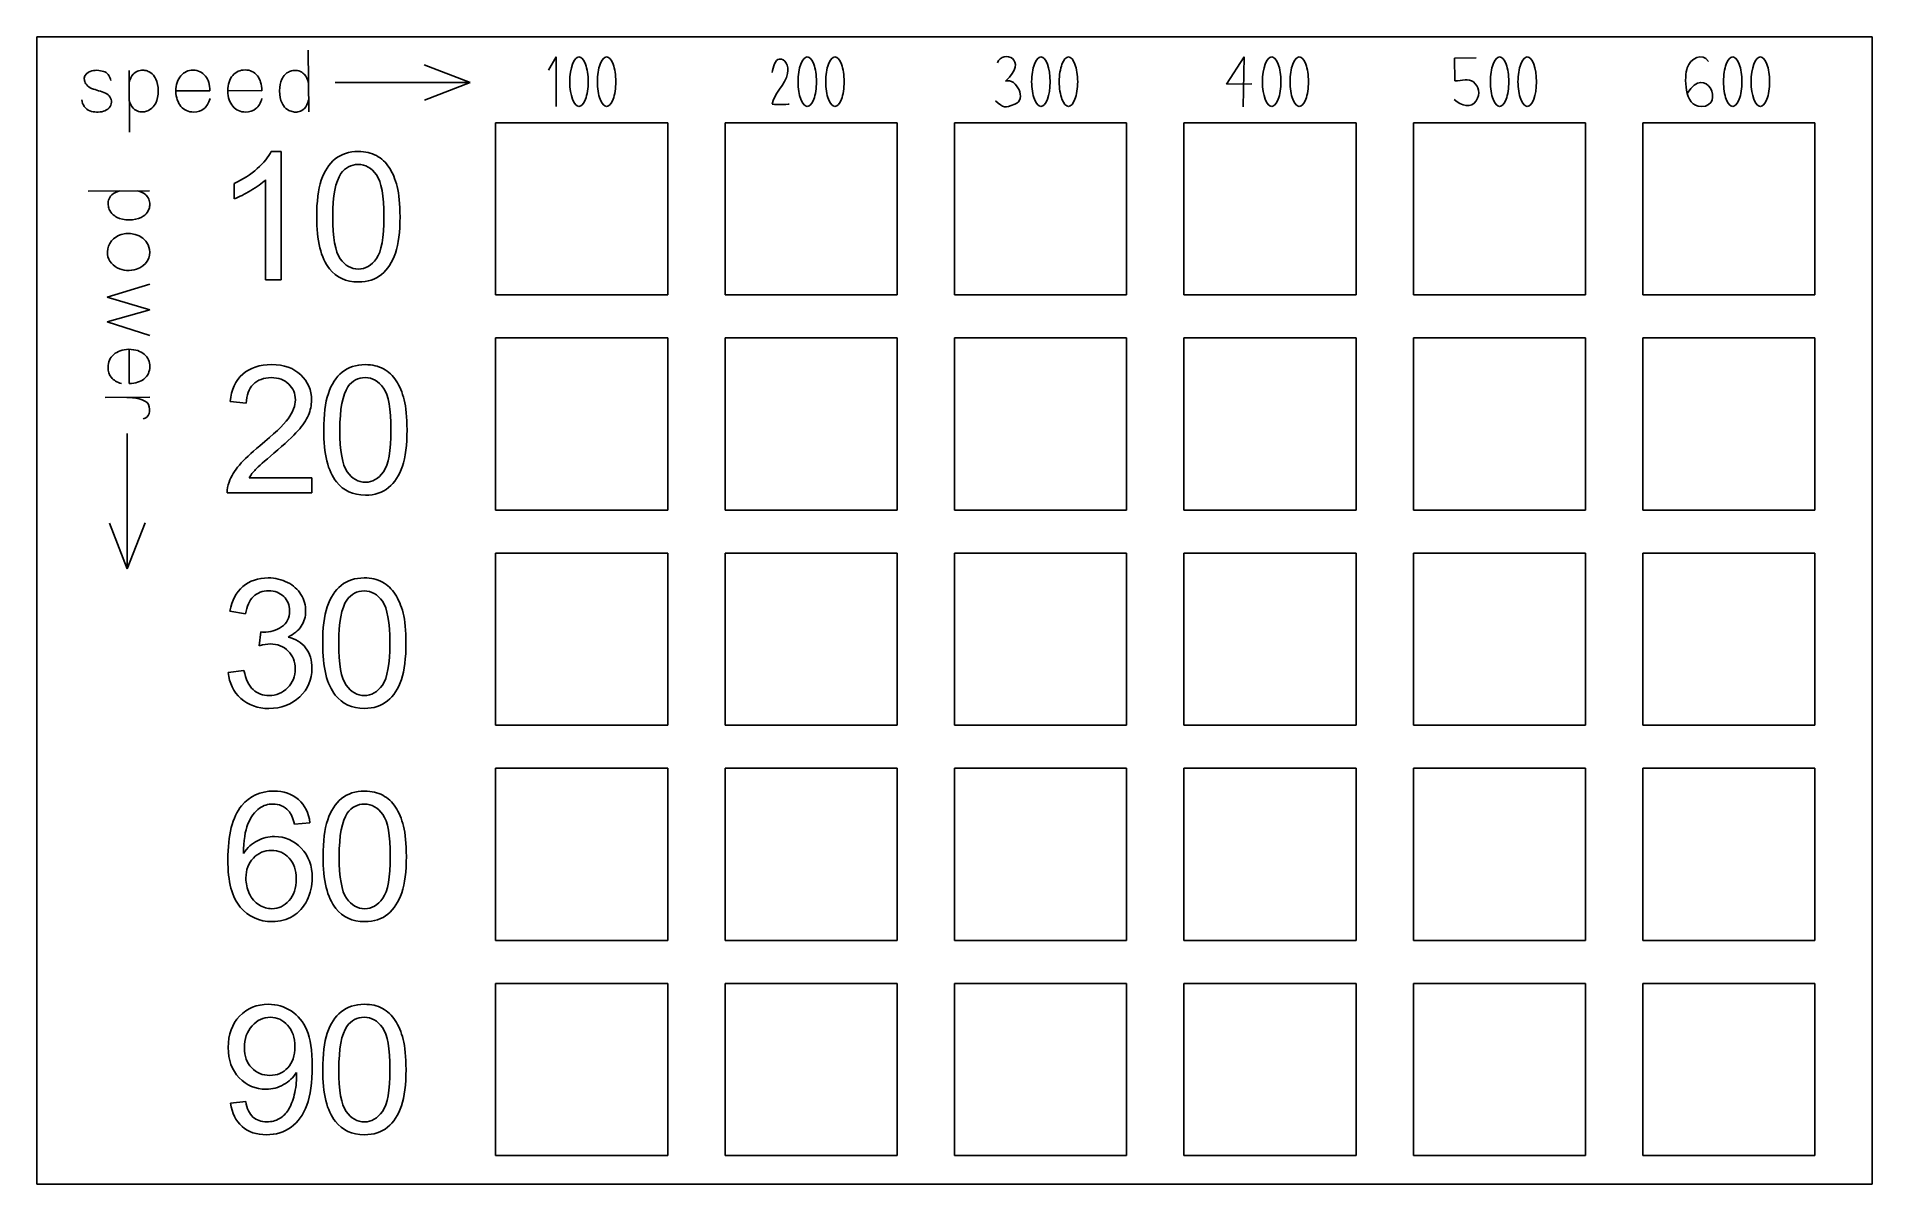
# Model space of a CAD drawing. Header units: inches. Extents: x 0 to 4, y 0 to 2.5.
import ezdxf

# ---------------------------------------------------------------- set-up
doc = ezdxf.new("R2010")
doc.units = ezdxf.units.IN
doc.layers.add('Layer_1', color=7, linetype='CONTINUOUS')

msp = doc.modelspace()

# ---------------------------------------------------------------- linework, layer by layer
at = {"layer": 'Layer_1', "color": 7}
for p, q in [((0, 2.5), (4, 2.5)), ((0, 0), (0, 2.5)), ((4, 2.5), (4, 0)), ((0.59265, 2.336237), (0.59189, 2.470465)), ((1.13224, 2.456143), (1.115343, 2.426877)), ((1.13224, 2.347859), (1.13224, 2.456143)), ((2.631319, 2.456404), (2.592967, 2.396809)), ((2.629205, 2.347597), (2.631319, 2.456404)), ((3.136933, 2.454013), (3.089517, 2.45307)), ((3.089517, 2.45307), (3.090194, 2.404143)), ((0.201205, 2.426649), (0.201965, 2.29242)), ((0.650195, 2.400043), (0.944515, 2.400043)), ((0.944515, 2.400043), (0.844557, 2.438915)), ((0.84502, 2.361633), (0.944515, 2.400043)), ((1.201766, 2.402), (1.201766, 2.402)), ((1.261952, 2.402), (1.261952, 2.402)), ((1.699279, 2.402), (1.699279, 2.402)), ((1.759465, 2.402), (1.759465, 2.402)), ((2.20828, 2.402), (2.20828, 2.402)), ((2.268466, 2.402), (2.268466, 2.402)), ((2.711257, 2.402), (2.711257, 2.402)), ((2.771443, 2.402), (2.771443, 2.402)), ((3.207921, 2.402), (3.207921, 2.402)), ((3.268107, 2.402), (3.268107, 2.402)), ((3.715979, 2.402), (3.715979, 2.402)), ((3.776165, 2.402), (3.776165, 2.402)), ((0.377603, 2.38209), (0.303183, 2.38218)), ((0.490673, 2.382396), (0.416262, 2.382486)), ((2.592967, 2.396809), (2.647679, 2.3972)), ((1, 2.3125), (1.375, 2.3125)), ((1, 1.9375), (1, 2.3125)), ((1.375, 2.3125), (1.375, 1.9375)), ((1.5, 2.3125), (1.875, 2.3125)), ((1.5, 1.9375), (1.5, 2.3125)), ((1.875, 2.3125), (1.875, 1.9375)), ((2, 2.3125), (2.375, 2.3125)), ((2, 1.9375), (2, 2.3125)), ((2.375, 2.3125), (2.375, 1.9375)), ((2.5, 2.3125), (2.875, 2.3125)), ((2.5, 1.9375), (2.5, 2.3125)), ((2.875, 2.3125), (2.875, 1.9375)), ((3, 2.3125), (3.375, 2.3125)), ((3, 1.9375), (3, 2.3125)), ((3.375, 2.3125), (3.375, 1.9375)), ((3.5, 2.3125), (3.875, 2.3125)), ((3.5, 1.9375), (3.5, 2.3125)), ((3.875, 2.3125), (3.875, 1.9375)), ((0.510986, 2.25), (0.533013, 2.25)), ((0.533013, 2.25), (0.533013, 1.970486)), ((0.246121, 2.164539), (0.111893, 2.16378)), ((0.430474, 2.147081), (0.430474, 2.180122)), ((0.498833, 1.970486), (0.498833, 2.188287)), ((0.610134, 2.107774), (0.610134, 2.107774)), ((0.645264, 2.107774), (0.645264, 2.107774)), ((0.246528, 1.961013), (0.15324, 1.932376)), ((0.217486, 1.993591), (0.217486, 1.993591)), ((0.533013, 1.970486), (0.498833, 1.970486)), ((0.15324, 1.932376), (0.246528, 1.904662)), ((1.375, 1.9375), (1, 1.9375)), ((1.875, 1.9375), (1.5, 1.9375)), ((2.375, 1.9375), (2, 1.9375)), ((2.875, 1.9375), (2.5, 1.9375)), ((3.375, 1.9375), (3, 1.9375)), ((3.875, 1.9375), (3.5, 1.9375)), ((0.246528, 1.904662), (0.15324, 1.878573)), ((0.15324, 1.878573), (0.246528, 1.848883)), ((1, 1.84375), (1.375, 1.84375)), ((1, 1.46875), (1, 1.84375)), ((1.375, 1.84375), (1.375, 1.46875)), ((1.5, 1.84375), (1.875, 1.84375)), ((1.5, 1.46875), (1.5, 1.84375)), ((1.875, 1.84375), (1.875, 1.46875)), ((2, 1.84375), (2.375, 1.84375)), ((2, 1.46875), (2, 1.84375)), ((2.375, 1.84375), (2.375, 1.46875)), ((2.5, 1.84375), (2.875, 1.84375)), ((2.5, 1.46875), (2.5, 1.84375)), ((2.875, 1.84375), (2.875, 1.46875)), ((3, 1.84375), (3.375, 1.84375)), ((3, 1.46875), (3, 1.84375)), ((3.375, 1.84375), (3.375, 1.46875)), ((3.5, 1.84375), (3.875, 1.84375)), ((3.5, 1.46875), (3.5, 1.84375)), ((3.875, 1.84375), (3.875, 1.46875)), ((0.201542, 1.744537), (0.201633, 1.818957)), ((0.246528, 1.714617), (0.149469, 1.713795)), ((0.456789, 1.70146), (0.421659, 1.705068)), ((0.625436, 1.643355), (0.625436, 1.643355)), ((0.660565, 1.643355), (0.660565, 1.643355)), ((0.197114, 1.635253), (0.197114, 1.340934)), ((0.462675, 1.538917), (0.599204, 1.538917)), ((0.599204, 1.538917), (0.599204, 1.506066)), ((0.599204, 1.506066), (0.415203, 1.506066)), ((0.158704, 1.440428), (0.197114, 1.340934)), ((0.197114, 1.340934), (0.235986, 1.440891)), ((1.375, 1.46875), (1, 1.46875)), ((1.875, 1.46875), (1.5, 1.46875)), ((2.375, 1.46875), (2, 1.46875)), ((2.875, 1.46875), (2.5, 1.46875)), ((3.375, 1.46875), (3, 1.46875)), ((3.875, 1.46875), (3.5, 1.46875)), ((1, 1.375), (1.375, 1.375)), ((1, 1), (1, 1.375)), ((1.375, 1.375), (1.375, 1)), ((1.5, 1.375), (1.875, 1.375)), ((1.5, 1), (1.5, 1.375)), ((1.875, 1.375), (1.875, 1)), ((2, 1.375), (2.375, 1.375)), ((2, 1), (2, 1.375)), ((2.375, 1.375), (2.375, 1)), ((2.5, 1.375), (2.875, 1.375)), ((2.5, 1), (2.5, 1.375)), ((2.875, 1.375), (2.875, 1)), ((3, 1.375), (3.375, 1.375)), ((3, 1), (3, 1.375)), ((3.375, 1.375), (3.375, 1)), ((3.5, 1.375), (3.875, 1.375)), ((3.5, 1), (3.5, 1.375)), ((3.875, 1.375), (3.875, 1)), ((0.455064, 1.242739), (0.420885, 1.248815)), ((0.484877, 1.173238), (0.488674, 1.20324)), ((0.623142, 1.178745), (0.623142, 1.178745)), ((0.658271, 1.178745), (0.658271, 1.178745)), ((0.417467, 1.114943), (0.451646, 1.1195)), ((0.417467, 1.114945), (0.417467, 1.114943)), ((1.375, 1), (1, 1)), ((1.875, 1), (1.5, 1)), ((2.375, 1), (2, 1)), ((2.875, 1), (2.5, 1)), ((3.375, 1), (3, 1)), ((3.875, 1), (3.5, 1)), ((1, 0.90625), (1.375, 0.90625)), ((1, 0.53125), (1, 0.90625)), ((1.375, 0.90625), (1.375, 0.53125)), ((1.5, 0.90625), (1.875, 0.90625)), ((1.5, 0.53125), (1.5, 0.90625)), ((1.875, 0.90625), (1.875, 0.53125)), ((2, 0.90625), (2.375, 0.90625)), ((2, 0.53125), (2, 0.90625)), ((2.375, 0.90625), (2.375, 0.53125)), ((2.5, 0.90625), (2.875, 0.90625)), ((2.5, 0.53125), (2.5, 0.90625)), ((2.875, 0.90625), (2.875, 0.53125)), ((3, 0.90625), (3.375, 0.90625)), ((3, 0.53125), (3, 0.90625)), ((3.375, 0.90625), (3.375, 0.53125)), ((3.5, 0.90625), (3.875, 0.90625)), ((3.5, 0.53125), (3.5, 0.90625)), ((3.875, 0.90625), (3.875, 0.53125)), ((0.595486, 0.787242), (0.561496, 0.784583)), ((0.595486, 0.787242), (0.595486, 0.787242)), ((0.623996, 0.714325), (0.623996, 0.714325)), ((0.659125, 0.714325), (0.659125, 0.714325)), ((0.455919, 0.667233), (0.455919, 0.667233)), ((1.375, 0.53125), (1, 0.53125)), ((1.875, 0.53125), (1.5, 0.53125)), ((2.375, 0.53125), (2, 0.53125)), ((2.875, 0.53125), (2.5, 0.53125)), ((3.375, 0.53125), (3, 0.53125)), ((3.875, 0.53125), (3.5, 0.53125)), ((1, 0.4375), (1.375, 0.4375)), ((1, 0.0625), (1, 0.4375)), ((1.375, 0.4375), (1.375, 0.0625)), ((1.5, 0.4375), (1.875, 0.4375)), ((1.5, 0.0625), (1.5, 0.4375)), ((1.875, 0.4375), (1.875, 0.0625)), ((2, 0.4375), (2.375, 0.4375)), ((2, 0.0625), (2, 0.4375)), ((2.375, 0.4375), (2.375, 0.0625)), ((2.5, 0.4375), (2.875, 0.4375)), ((2.5, 0.0625), (2.5, 0.4375)), ((2.875, 0.4375), (2.875, 0.0625)), ((3, 0.4375), (3.375, 0.4375)), ((3, 0.0625), (3, 0.4375)), ((3.375, 0.4375), (3.375, 0.0625)), ((3.5, 0.4375), (3.875, 0.4375)), ((3.5, 0.0625), (3.5, 0.4375)), ((3.875, 0.4375), (3.875, 0.0625)), ((0.562446, 0.299845), (0.562446, 0.299845)), ((0.623237, 0.249905), (0.623237, 0.249905)), ((0.658366, 0.249905), (0.658366, 0.249905)), ((0.422499, 0.176988), (0.455349, 0.180027)), ((0.4225, 0.176988), (0.422499, 0.176988)), ((1.375, 0.0625), (1, 0.0625)), ((1.875, 0.0625), (1.5, 0.0625)), ((2.375, 0.0625), (2, 0.0625)), ((2.875, 0.0625), (2.5, 0.0625)), ((3.375, 0.0625), (3, 0.0625)), ((3.875, 0.0625), (3.5, 0.0625)), ((4, 0), (0, 0))]:
    msp.add_line(p, q, dxfattribs=at)
for points in [[(1.161602, 2.402), (1.161602, 2.431794), (1.170593, 2.455948), (1.181684, 2.455948)], [(1.181684, 2.455948), (1.18701, 2.455948), (1.192118, 2.450264), (1.195884, 2.440147)], [(1.195884, 2.440147), (1.19965, 2.43003), (1.201766, 2.416308), (1.201766, 2.402)], [(1.221788, 2.402), (1.221788, 2.416308), (1.223904, 2.43003), (1.22767, 2.440147)], [(1.22767, 2.440147), (1.231436, 2.450264), (1.236544, 2.455948), (1.24187, 2.455948)], [(1.24187, 2.455948), (1.247196, 2.455948), (1.252304, 2.450264), (1.25607, 2.440147)], [(1.25607, 2.440147), (1.259836, 2.43003), (1.261952, 2.416308), (1.261952, 2.402)], [(1.602371, 2.422234), (1.604582, 2.433724), (1.609856, 2.450371), (1.617885, 2.451394)], [(1.617885, 2.451394), (1.631494, 2.453129), (1.63945, 2.436932), (1.636242, 2.41989)], [(1.659114, 2.402), (1.659114, 2.431794), (1.668105, 2.455948), (1.679196, 2.455948)], [(1.679196, 2.455948), (1.684522, 2.455948), (1.68963, 2.450264), (1.693397, 2.440147)], [(1.693397, 2.440147), (1.697163, 2.43003), (1.699279, 2.416308), (1.699279, 2.402)], [(1.7193, 2.402), (1.7193, 2.416308), (1.721416, 2.43003), (1.725182, 2.440147)], [(1.725182, 2.440147), (1.728948, 2.450264), (1.734056, 2.455948), (1.739382, 2.455948)], [(1.739382, 2.455948), (1.744709, 2.455948), (1.749816, 2.450264), (1.753583, 2.440147)], [(1.753583, 2.440147), (1.757349, 2.43003), (1.759465, 2.416308), (1.759465, 2.402)], [(2.093411, 2.443253), (2.105086, 2.473642), (2.163541, 2.450161), (2.111138, 2.403399)], [(2.168116, 2.402), (2.168116, 2.416308), (2.170232, 2.43003), (2.173998, 2.440147)], [(2.173998, 2.440147), (2.177764, 2.450264), (2.182872, 2.455948), (2.188198, 2.455948)], [(2.188198, 2.455948), (2.199289, 2.455948), (2.20828, 2.431794), (2.20828, 2.402)], [(2.228302, 2.402), (2.228302, 2.416308), (2.230418, 2.43003), (2.234184, 2.440147)], [(2.234184, 2.440147), (2.23795, 2.450264), (2.243058, 2.455948), (2.248384, 2.455948)], [(2.248384, 2.455948), (2.25371, 2.455948), (2.258818, 2.450264), (2.262585, 2.440147)], [(2.262585, 2.440147), (2.266351, 2.43003), (2.268466, 2.416308), (2.268466, 2.402)], [(2.671093, 2.402), (2.671093, 2.431794), (2.680084, 2.455948), (2.691175, 2.455948)], [(2.691175, 2.455948), (2.696501, 2.455948), (2.701609, 2.450264), (2.705375, 2.440147)], [(2.705375, 2.440147), (2.709142, 2.43003), (2.711257, 2.416308), (2.711257, 2.402)], [(2.731279, 2.402), (2.731279, 2.416308), (2.733395, 2.43003), (2.737161, 2.440147)], [(2.737161, 2.440147), (2.740927, 2.450264), (2.746035, 2.455948), (2.751361, 2.455948)], [(2.751361, 2.455948), (2.756687, 2.455948), (2.761795, 2.450264), (2.765561, 2.440147)], [(2.765561, 2.440147), (2.769328, 2.43003), (2.771443, 2.416308), (2.771443, 2.402)], [(3.167756, 2.402), (3.167756, 2.416308), (3.169872, 2.43003), (3.173638, 2.440147)], [(3.173638, 2.440147), (3.177405, 2.450264), (3.182512, 2.455948), (3.187839, 2.455948)], [(3.187839, 2.455948), (3.193165, 2.455948), (3.198273, 2.450264), (3.202039, 2.440147)], [(3.202039, 2.440147), (3.205805, 2.43003), (3.207921, 2.416308), (3.207921, 2.402)], [(3.227942, 2.402), (3.227942, 2.416308), (3.230058, 2.43003), (3.233824, 2.440147)], [(3.233824, 2.440147), (3.237591, 2.450264), (3.242698, 2.455948), (3.248025, 2.455948)], [(3.248025, 2.455948), (3.259116, 2.455948), (3.268107, 2.431794), (3.268107, 2.402)], [(3.642864, 2.446156), (3.630385, 2.46646), (3.603147, 2.452714), (3.59653, 2.432338)], [(3.627735, 2.347863), (3.680181, 2.348539), (3.637276, 2.443789), (3.596876, 2.376404)], [(3.675815, 2.402), (3.675815, 2.416308), (3.677931, 2.43003), (3.681697, 2.440147)], [(3.681697, 2.440147), (3.685463, 2.450264), (3.690571, 2.455948), (3.695897, 2.455948)], [(3.695897, 2.455948), (3.701223, 2.455948), (3.706331, 2.450264), (3.710097, 2.440147)], [(3.710097, 2.440147), (3.713863, 2.43003), (3.715979, 2.416308), (3.715979, 2.402)], [(3.736001, 2.402), (3.736001, 2.431794), (3.744992, 2.455948), (3.756083, 2.455948)], [(3.756083, 2.455948), (3.761409, 2.455948), (3.766517, 2.450264), (3.770283, 2.440147)], [(3.770283, 2.440147), (3.774049, 2.43003), (3.776165, 2.416308), (3.776165, 2.402)], [(0.103929, 2.404829), (0.102307, 2.41138), (0.105892, 2.419277), (0.113081, 2.422873)], [(0.119648, 2.387387), (0.111338, 2.391003), (0.105492, 2.397801), (0.103929, 2.404829)], [(0.113081, 2.422873), (0.12175, 2.427811), (0.132996, 2.427539), (0.142669, 2.425164)], [(0.142669, 2.425164), (0.150567, 2.423643), (0.157804, 2.418013), (0.160002, 2.409965)], [(0.160002, 2.409965), (0.160543, 2.408258), (0.160935, 2.406506), (0.161215, 2.404738)], [(0.20138, 2.39984), (0.203215, 2.407594), (0.206179, 2.413706), (0.210272, 2.418178)], [(0.210272, 2.418178), (0.211295, 2.419303), (0.212405, 2.420327), (0.213601, 2.421247)], [(0.213601, 2.421247), (0.217207, 2.424028), (0.221238, 2.425828), (0.225693, 2.426649)], [(0.225693, 2.426649), (0.229169, 2.427195), (0.232584, 2.427192), (0.235939, 2.426638)], [(0.235939, 2.426638), (0.239306, 2.426084), (0.242464, 2.424998), (0.245411, 2.423379)], [(0.245411, 2.423379), (0.249831, 2.42095), (0.25361, 2.41743), (0.256747, 2.412818)], [(0.256747, 2.412818), (0.257799, 2.411281), (0.258747, 2.409621), (0.259592, 2.40784)], [(0.259592, 2.40784), (0.26297, 2.400747), (0.26466, 2.392226), (0.26466, 2.382276)], [(0.303116, 2.381513), (0.303401, 2.39574), (0.307049, 2.40689), (0.314062, 2.414964)], [(0.314062, 2.414964), (0.321106, 2.423038), (0.330062, 2.427076), (0.340929, 2.427076)], [(0.340929, 2.427076), (0.351985, 2.427076), (0.361003, 2.422724), (0.367985, 2.41402)], [(0.367985, 2.41402), (0.374018, 2.40661), (0.377224, 2.395967), (0.377603, 2.38209)], [(0.416195, 2.381815), (0.416479, 2.396134), (0.420127, 2.407357), (0.427139, 2.415484)], [(0.427139, 2.415484), (0.434183, 2.423611), (0.443137, 2.427675), (0.454003, 2.427675)], [(0.454003, 2.427675), (0.465057, 2.427675), (0.474075, 2.423295), (0.481055, 2.414534)], [(0.481055, 2.414534), (0.487088, 2.407076), (0.490294, 2.396363), (0.490673, 2.382396)], [(0.534263, 2.407478), (0.530884, 2.400386), (0.529195, 2.391864), (0.529195, 2.381914)], [(0.537108, 2.412456), (0.536056, 2.410919), (0.535108, 2.40926), (0.534263, 2.407478)], [(0.548444, 2.423017), (0.544023, 2.420588), (0.540245, 2.417068), (0.537108, 2.412456)], [(0.557916, 2.426276), (0.554548, 2.425723), (0.551391, 2.424636), (0.548444, 2.423017)], [(0.568162, 2.426287), (0.564686, 2.426834), (0.56127, 2.42683), (0.557916, 2.426276)], [(0.580254, 2.420885), (0.576647, 2.423666), (0.572617, 2.425467), (0.568162, 2.426287)], [(0.583583, 2.417816), (0.58256, 2.418942), (0.58145, 2.419965), (0.580254, 2.420885)], [(0.592475, 2.399479), (0.59064, 2.407232), (0.587675, 2.413345), (0.583583, 2.417816)], [(1.181684, 2.348052), (1.170593, 2.348052), (1.161602, 2.372205), (1.161602, 2.402)], [(1.201766, 2.402), (1.201766, 2.387692), (1.19965, 2.37397), (1.195884, 2.363853)], [(1.22767, 2.363853), (1.223904, 2.37397), (1.221788, 2.387692), (1.221788, 2.402)], [(1.261952, 2.402), (1.261952, 2.387692), (1.259836, 2.37397), (1.25607, 2.363853)], [(1.636242, 2.41989), (1.631814, 2.396368), (1.604923, 2.37432), (1.602713, 2.35297)], [(1.679196, 2.348052), (1.668105, 2.348052), (1.659114, 2.372205), (1.659114, 2.402)], [(1.699279, 2.402), (1.699279, 2.387692), (1.697163, 2.37397), (1.693397, 2.363853)], [(1.725182, 2.363853), (1.721416, 2.37397), (1.7193, 2.387692), (1.7193, 2.402)], [(1.759465, 2.402), (1.759465, 2.387692), (1.757349, 2.37397), (1.753583, 2.363853)], [(2.111138, 2.403399), (2.135547, 2.410956), (2.158687, 2.361713), (2.131218, 2.353329)], [(2.173998, 2.363853), (2.170232, 2.37397), (2.168116, 2.387692), (2.168116, 2.402)], [(2.20828, 2.402), (2.20828, 2.372205), (2.199289, 2.348052), (2.188198, 2.348052)], [(2.234184, 2.363853), (2.230418, 2.37397), (2.228302, 2.387692), (2.228302, 2.402)], [(2.268466, 2.402), (2.268466, 2.387692), (2.266351, 2.37397), (2.262585, 2.363853)], [(2.691175, 2.348052), (2.680084, 2.348052), (2.671093, 2.372205), (2.671093, 2.402)], [(2.711257, 2.402), (2.711257, 2.387692), (2.709142, 2.37397), (2.705375, 2.363853)], [(2.737161, 2.363853), (2.733395, 2.37397), (2.731279, 2.387692), (2.731279, 2.402)], [(2.771443, 2.402), (2.771443, 2.387692), (2.769328, 2.37397), (2.765561, 2.363853)], [(3.090194, 2.404143), (3.106445, 2.403233), (3.119804, 2.410791), (3.131042, 2.401413)], [(3.131042, 2.401413), (3.14228, 2.392035), (3.146622, 2.376611), (3.136844, 2.360299)], [(3.173638, 2.363853), (3.169872, 2.37397), (3.167756, 2.387692), (3.167756, 2.402)], [(3.207921, 2.402), (3.207921, 2.387692), (3.205805, 2.37397), (3.202039, 2.363853)], [(3.233824, 2.363853), (3.230058, 2.37397), (3.227942, 2.387692), (3.227942, 2.402)], [(3.268107, 2.402), (3.268107, 2.372205), (3.259116, 2.348052), (3.248025, 2.348052)], [(3.59653, 2.432338), (3.590784, 2.414641), (3.58848, 2.347357), (3.627735, 2.347863)], [(3.681697, 2.363853), (3.677931, 2.37397), (3.675815, 2.387692), (3.675815, 2.402)], [(3.715979, 2.402), (3.715979, 2.387692), (3.713863, 2.37397), (3.710097, 2.363853)], [(3.756083, 2.348052), (3.744992, 2.348052), (3.736001, 2.372205), (3.736001, 2.402)], [(3.776165, 2.402), (3.776165, 2.387692), (3.774049, 2.37397), (3.770283, 2.363853)], [(0.098078, 2.362488), (0.09943, 2.352173), (0.105719, 2.341985), (0.115891, 2.338503)], [(0.150183, 2.377135), (0.140352, 2.381279), (0.129597, 2.383419), (0.119648, 2.387387)], [(0.162807, 2.357495), (0.163079, 2.365559), (0.158181, 2.372939), (0.150183, 2.377135)], [(0.210215, 2.344321), (0.206287, 2.348547), (0.203041, 2.35513), (0.201585, 2.362156)], [(0.26466, 2.382276), (0.26466, 2.371724), (0.262855, 2.362803), (0.259246, 2.355513)], [(0.314218, 2.348272), (0.307446, 2.356163), (0.303742, 2.36734), (0.303116, 2.381513)], [(0.377664, 2.365312), (0.374979, 2.35563), (0.370651, 2.348307), (0.364681, 2.343344)], [(0.427295, 2.348358), (0.420524, 2.3563), (0.41682, 2.367549), (0.416195, 2.381815)], [(0.490734, 2.365509), (0.488049, 2.355763), (0.483722, 2.348393), (0.477752, 2.343397)], [(0.529195, 2.381914), (0.529195, 2.371363), (0.531, 2.362442), (0.534609, 2.355151)], [(0.58364, 2.343959), (0.587568, 2.348185), (0.590814, 2.354768), (0.59227, 2.361794)], [(1.195884, 2.363853), (1.192118, 2.353736), (1.18701, 2.348052), (1.181684, 2.348052)], [(1.24187, 2.348052), (1.236544, 2.348052), (1.231436, 2.353736), (1.22767, 2.363853)], [(1.25607, 2.363853), (1.252304, 2.353736), (1.247196, 2.348052), (1.24187, 2.348052)], [(1.693397, 2.363853), (1.68963, 2.353736), (1.684522, 2.348052), (1.679196, 2.348052)], [(1.739382, 2.348052), (1.734056, 2.348052), (1.728948, 2.353736), (1.725182, 2.363853)], [(1.753583, 2.363853), (1.749816, 2.353736), (1.744709, 2.348052), (1.739382, 2.348052)], [(2.131218, 2.353329), (2.108876, 2.343684), (2.10755, 2.344634), (2.089148, 2.360658)], [(2.188198, 2.348052), (2.182872, 2.348052), (2.177764, 2.353736), (2.173998, 2.363853)], [(2.248384, 2.348052), (2.243058, 2.348052), (2.23795, 2.353736), (2.234184, 2.363853)], [(2.262585, 2.363853), (2.258818, 2.353736), (2.25371, 2.348052), (2.248384, 2.348052)], [(2.705375, 2.363853), (2.701609, 2.353736), (2.696501, 2.348052), (2.691175, 2.348052)], [(2.751361, 2.348052), (2.746035, 2.348052), (2.740927, 2.353736), (2.737161, 2.363853)], [(2.765561, 2.363853), (2.761795, 2.353736), (2.756687, 2.348052), (2.751361, 2.348052)], [(3.136844, 2.360299), (3.127065, 2.343988), (3.104188, 2.348532), (3.089058, 2.363166)], [(3.187839, 2.348052), (3.182512, 2.348052), (3.177405, 2.353736), (3.173638, 2.363853)], [(3.202039, 2.363853), (3.198273, 2.353736), (3.193165, 2.348052), (3.187839, 2.348052)], [(3.248025, 2.348052), (3.242698, 2.348052), (3.237591, 2.353736), (3.233824, 2.363853)], [(3.695897, 2.348052), (3.690571, 2.348052), (3.685463, 2.353736), (3.681697, 2.363853)], [(3.710097, 2.363853), (3.706331, 2.353736), (3.701223, 2.348052), (3.695897, 2.348052)], [(3.770283, 2.363853), (3.766517, 2.353736), (3.761409, 2.348052), (3.756083, 2.348052)], [(0.115891, 2.338503), (0.125272, 2.335262), (0.135737, 2.335019), (0.145299, 2.337507)], [(0.145299, 2.337507), (0.154689, 2.339957), (0.162921, 2.348251), (0.162807, 2.357495)], [(0.213396, 2.341468), (0.212265, 2.342314), (0.211205, 2.343265), (0.210215, 2.344321)], [(0.22465, 2.336545), (0.220539, 2.33729), (0.216788, 2.33893), (0.213396, 2.341468)], [(0.234562, 2.33662), (0.231217, 2.336074), (0.227913, 2.336049), (0.22465, 2.336545)], [(0.244266, 2.339844), (0.241167, 2.33824), (0.237933, 2.337166), (0.234562, 2.33662)], [(0.256239, 2.350458), (0.252928, 2.34581), (0.248937, 2.342272), (0.244266, 2.339844)], [(0.259246, 2.355513), (0.258352, 2.353698), (0.257349, 2.352013), (0.256239, 2.350458)], [(0.342269, 2.335899), (0.330707, 2.335899), (0.321324, 2.339989), (0.314218, 2.348272)], [(0.364681, 2.343344), (0.358711, 2.33838), (0.35124, 2.335899), (0.342269, 2.335899)], [(0.455343, 2.335903), (0.443782, 2.335903), (0.434401, 2.340021), (0.427295, 2.348358)], [(0.477752, 2.343397), (0.471783, 2.338401), (0.464313, 2.335903), (0.455343, 2.335903)], [(0.534609, 2.355151), (0.535503, 2.353337), (0.536505, 2.351652), (0.537616, 2.350096)], [(0.537616, 2.350096), (0.540927, 2.345448), (0.544918, 2.34191), (0.549589, 2.339482)], [(0.549589, 2.339482), (0.552688, 2.337879), (0.555922, 2.336804), (0.559292, 2.336258)], [(0.559292, 2.336258), (0.562638, 2.335712), (0.565942, 2.335687), (0.569204, 2.336183)], [(0.569204, 2.336183), (0.573316, 2.336928), (0.577067, 2.338568), (0.580459, 2.341106)], [(0.580459, 2.341106), (0.58159, 2.341952), (0.58265, 2.342903), (0.58364, 2.343959)], [(1.602713, 2.35297), (1.602622, 2.352149), (1.636998, 2.352548), (1.639803, 2.353)], [(0.480604, 2.212782), (0.494909, 2.225568), (0.505036, 2.237974), (0.510986, 2.25)], [(0.650391, 2.23367), (0.663809, 2.244557), (0.680646, 2.25), (0.700901, 2.25)], [(0.700901, 2.25), (0.715838, 2.25), (0.728941, 2.246962), (0.740207, 2.240885)], [(0.740207, 2.240885), (0.751474, 2.234936), (0.760778, 2.226264), (0.768121, 2.214871)], [(0.430474, 2.180122), (0.449589, 2.189109), (0.466299, 2.199996), (0.480604, 2.212782)], [(0.620198, 2.187147), (0.627034, 2.207275), (0.637098, 2.222783), (0.650391, 2.23367)], [(0.662923, 2.201769), (0.65115, 2.184805), (0.645264, 2.153474), (0.645264, 2.107774)], [(0.700521, 2.221707), (0.684823, 2.221707), (0.672291, 2.215061), (0.662923, 2.201769)], [(0.740397, 2.19911), (0.729763, 2.214175), (0.716471, 2.221707), (0.700521, 2.221707)], [(0.768121, 2.214871), (0.775463, 2.203604), (0.781223, 2.189806), (0.7854, 2.173475)], [(0.163793, 2.155529), (0.168018, 2.159457), (0.174602, 2.162703), (0.181628, 2.164159)], [(0.219313, 2.164365), (0.227067, 2.162529), (0.233179, 2.159565), (0.23765, 2.155472)], [(0.466363, 2.164741), (0.453071, 2.156892), (0.441108, 2.151005), (0.430474, 2.147081)], [(0.498833, 2.188287), (0.490605, 2.180438), (0.479781, 2.172589), (0.466363, 2.164741)], [(0.610134, 2.107774), (0.610134, 2.140688), (0.613489, 2.167146), (0.620198, 2.187147)], [(0.756537, 2.107774), (0.756537, 2.153601), (0.751157, 2.184046), (0.740397, 2.19911)], [(0.7854, 2.173475), (0.789578, 2.157272), (0.791667, 2.135371), (0.791667, 2.107774)], [(0.156092, 2.131182), (0.155546, 2.134527), (0.155521, 2.137831), (0.156017, 2.141094)], [(0.156017, 2.141094), (0.156761, 2.145205), (0.158402, 2.148956), (0.16094, 2.152348)], [(0.159316, 2.121479), (0.157713, 2.124577), (0.156638, 2.127811), (0.156092, 2.131182)], [(0.16993, 2.109505), (0.165283, 2.112816), (0.161745, 2.116807), (0.159316, 2.121479)], [(0.16094, 2.152348), (0.161785, 2.153479), (0.162736, 2.154539), (0.163793, 2.155529)], [(0.242851, 2.120333), (0.240422, 2.115913), (0.236902, 2.112134), (0.23229, 2.108998)], [(0.23765, 2.155472), (0.238776, 2.154449), (0.239799, 2.15334), (0.24072, 2.152143)], [(0.24072, 2.152143), (0.2435, 2.148537), (0.245301, 2.144506), (0.246121, 2.140051)], [(0.246111, 2.129805), (0.245557, 2.126438), (0.24447, 2.123281), (0.242851, 2.120333)], [(0.246121, 2.140051), (0.246668, 2.136575), (0.246664, 2.13316), (0.246111, 2.129805)], [(0.174985, 2.106498), (0.173171, 2.107393), (0.171486, 2.108395), (0.16993, 2.109505)], [(0.201748, 2.101085), (0.191197, 2.101085), (0.182276, 2.102889), (0.174985, 2.106498)], [(0.227313, 2.106153), (0.22022, 2.102774), (0.211698, 2.101085), (0.201748, 2.101085)], [(0.23229, 2.108998), (0.230753, 2.107946), (0.229094, 2.106997), (0.227313, 2.106153)], [(0.637668, 1.994602), (0.619312, 2.017768), (0.610134, 2.055492), (0.610134, 2.107774)], [(0.645264, 2.107774), (0.645264, 2.062075), (0.65058, 2.03163), (0.661214, 2.016439)], [(0.740397, 2.016629), (0.751157, 2.03182), (0.756537, 2.062202), (0.756537, 2.107774)], [(0.791667, 2.107774), (0.791667, 2.075114), (0.788312, 2.04872), (0.781603, 2.028592)], [(0.15404, 2.031315), (0.154055, 2.048898), (0.167793, 2.064319), (0.18428, 2.069089)], [(0.18428, 2.069089), (0.21138, 2.076502), (0.240955, 2.064284), (0.245983, 2.036787)], [(0.175205, 1.996691), (0.162629, 2.003244), (0.153089, 2.016769), (0.15404, 2.031315)], [(0.245983, 2.036787), (0.249085, 2.019819), (0.238892, 2.000175), (0.217486, 1.993591)], [(0.661214, 2.016439), (0.671974, 2.001374), (0.685203, 1.993842), (0.700901, 1.993842)], [(0.700901, 1.993842), (0.716598, 1.993842), (0.729763, 2.001438), (0.740397, 2.016629)], [(0.781603, 2.028592), (0.774893, 2.00859), (0.764829, 1.993083), (0.751411, 1.982069)], [(0.217486, 1.993591), (0.203718, 1.989194), (0.188119, 1.990092), (0.175205, 1.996691)], [(0.700901, 1.965739), (0.674063, 1.965739), (0.652986, 1.97536), (0.637668, 1.994602)], [(0.751411, 1.982069), (0.738118, 1.971182), (0.721282, 1.965739), (0.700901, 1.965739)], [(0.155351, 1.779872), (0.155351, 1.791433), (0.159442, 1.800816), (0.167725, 1.807923)], [(0.167725, 1.807923), (0.175616, 1.814695), (0.186792, 1.818399), (0.200966, 1.819024)], [(0.200966, 1.819024), (0.215192, 1.81874), (0.226342, 1.815091), (0.234416, 1.808078)], [(0.234416, 1.808078), (0.242491, 1.801034), (0.246528, 1.792078), (0.246528, 1.781212)], [(0.162796, 1.757459), (0.157833, 1.76343), (0.155351, 1.7709), (0.155351, 1.779872)], [(0.246528, 1.781212), (0.246528, 1.770156), (0.242176, 1.761137), (0.233473, 1.754156)], [(0.421659, 1.705068), (0.424065, 1.731272), (0.433116, 1.75121), (0.448813, 1.764882)], [(0.448813, 1.764882), (0.464511, 1.778681), (0.485588, 1.78558), (0.512046, 1.78558)], [(0.512046, 1.78558), (0.538757, 1.78558), (0.559897, 1.778174), (0.575468, 1.763363)], [(0.575468, 1.763363), (0.591039, 1.748552), (0.598824, 1.730196), (0.598824, 1.708296)], [(0.6355, 1.722727), (0.642336, 1.742855), (0.6524, 1.758363), (0.665692, 1.76925)], [(0.665692, 1.76925), (0.67911, 1.780137), (0.695947, 1.78558), (0.716202, 1.78558)], [(0.716202, 1.78558), (0.731139, 1.78558), (0.744242, 1.782542), (0.755508, 1.776466)], [(0.755508, 1.776466), (0.766775, 1.770516), (0.776079, 1.761844), (0.783422, 1.750451)], [(0.184765, 1.744476), (0.175082, 1.747161), (0.16776, 1.751489), (0.162796, 1.757459)], [(0.233473, 1.754156), (0.226063, 1.748122), (0.215419, 1.744916), (0.201542, 1.744537)], [(0.47179, 1.742476), (0.461916, 1.732602), (0.456915, 1.71893), (0.456789, 1.70146)], [(0.511286, 1.757287), (0.494829, 1.757287), (0.481664, 1.75235), (0.47179, 1.742476)], [(0.549074, 1.743235), (0.539453, 1.752603), (0.526857, 1.757287), (0.511286, 1.757287)], [(0.563695, 1.709056), (0.563695, 1.722601), (0.558821, 1.733994), (0.549074, 1.743235)], [(0.625436, 1.643355), (0.625436, 1.676268), (0.62879, 1.702726), (0.6355, 1.722727)], [(0.678224, 1.737349), (0.666451, 1.720385), (0.660565, 1.689054), (0.660565, 1.643355)], [(0.715822, 1.757287), (0.700125, 1.757287), (0.687592, 1.750641), (0.678224, 1.737349)], [(0.755698, 1.73469), (0.745064, 1.749755), (0.731772, 1.757287), (0.715822, 1.757287)], [(0.771839, 1.643355), (0.771839, 1.689181), (0.766458, 1.719626), (0.755698, 1.73469)], [(0.783422, 1.750451), (0.790764, 1.739184), (0.796524, 1.725386), (0.800701, 1.709056)], [(0.243562, 1.69869), (0.237718, 1.711072), (0.210614, 1.714264), (0.196113, 1.714206)], [(0.232117, 1.667881), (0.245174, 1.668821), (0.249407, 1.686307), (0.243562, 1.69869)], [(0.547745, 1.66785), (0.558378, 1.682408), (0.563695, 1.696143), (0.563695, 1.709056)], [(0.598824, 1.708296), (0.598824, 1.697156), (0.596546, 1.686206), (0.591988, 1.675446)], [(0.800701, 1.709056), (0.804879, 1.692852), (0.806968, 1.670952), (0.806968, 1.643355)], [(0.486411, 1.608985), (0.516666, 1.633797), (0.537111, 1.653419), (0.547745, 1.66785)], [(0.569202, 1.641456), (0.558695, 1.629556), (0.541162, 1.613226), (0.516603, 1.592465)], [(0.591988, 1.675446), (0.587431, 1.664685), (0.579835, 1.653355), (0.569202, 1.641456)], [(0.652969, 1.530182), (0.634613, 1.553348), (0.625436, 1.591072), (0.625436, 1.643355)], [(0.660565, 1.643355), (0.660565, 1.597655), (0.665882, 1.56721), (0.676515, 1.552019)], [(0.755698, 1.552209), (0.766458, 1.5674), (0.771839, 1.597782), (0.771839, 1.643355)], [(0.806968, 1.643355), (0.806968, 1.610694), (0.803613, 1.5843), (0.796904, 1.564172)], [(0.441598, 1.56683), (0.451978, 1.578983), (0.466916, 1.593034), (0.486411, 1.608985)], [(0.419191, 1.529802), (0.423875, 1.542335), (0.431344, 1.554677), (0.441598, 1.56683)], [(0.516603, 1.592465), (0.496095, 1.575248), (0.48293, 1.563539), (0.477107, 1.557336)], [(0.796904, 1.564172), (0.790194, 1.54417), (0.78013, 1.528663), (0.766712, 1.517649)], [(0.415203, 1.506066), (0.414951, 1.514295), (0.416281, 1.522207), (0.419191, 1.529802)], [(0.477107, 1.557336), (0.471283, 1.551259), (0.466473, 1.54512), (0.462675, 1.538917)], [(0.716202, 1.501319), (0.689364, 1.501319), (0.668287, 1.51094), (0.652969, 1.530182)], [(0.676515, 1.552019), (0.687275, 1.536954), (0.700504, 1.529422), (0.716202, 1.529422)], [(0.716202, 1.529422), (0.731899, 1.529422), (0.745064, 1.537018), (0.755698, 1.552209)], [(0.766712, 1.517649), (0.75342, 1.506762), (0.736583, 1.501319), (0.716202, 1.501319)], [(0.449368, 1.301984), (0.464179, 1.314643), (0.482598, 1.320972), (0.504625, 1.320972)], [(0.504625, 1.320972), (0.519816, 1.320972), (0.533804, 1.317681), (0.54659, 1.311098)], [(0.663398, 1.30464), (0.676816, 1.315527), (0.693653, 1.32097), (0.713908, 1.32097)], [(0.713908, 1.32097), (0.728846, 1.32097), (0.741948, 1.317932), (0.753214, 1.311856)], [(0.420885, 1.248815), (0.425062, 1.271728), (0.434556, 1.289451), (0.449368, 1.301984)], [(0.472154, 1.280336), (0.463293, 1.271981), (0.457596, 1.259449), (0.455064, 1.242739)], [(0.505384, 1.292869), (0.492092, 1.292869), (0.481016, 1.288691), (0.472154, 1.280336)], [(0.538235, 1.280526), (0.529753, 1.288755), (0.518803, 1.292869), (0.505384, 1.292869)], [(0.550957, 1.249385), (0.550957, 1.261917), (0.546717, 1.272298), (0.538235, 1.280526)], [(0.54659, 1.311098), (0.559376, 1.304642), (0.569123, 1.295781), (0.575833, 1.284514)], [(0.575833, 1.284514), (0.582668, 1.273247), (0.586086, 1.261284), (0.586086, 1.248625)], [(0.633206, 1.258118), (0.640042, 1.278246), (0.650106, 1.293753), (0.663398, 1.30464)], [(0.713528, 1.292677), (0.697831, 1.292677), (0.685298, 1.286031), (0.67593, 1.272739)], [(0.753404, 1.270081), (0.742771, 1.285145), (0.729479, 1.292677), (0.713528, 1.292677)], [(0.753214, 1.311856), (0.764481, 1.305906), (0.773786, 1.297234), (0.781128, 1.285841)], [(0.781128, 1.285841), (0.78847, 1.274575), (0.79423, 1.260776), (0.798408, 1.244446)], [(0.533488, 1.214256), (0.545134, 1.221851), (0.550957, 1.233561), (0.550957, 1.249385)], [(0.586086, 1.248625), (0.586086, 1.236599), (0.582858, 1.225649), (0.576402, 1.215775)], [(0.623142, 1.178745), (0.623142, 1.211659), (0.626496, 1.238116), (0.633206, 1.258118)], [(0.67593, 1.272739), (0.664157, 1.255776), (0.658271, 1.224444), (0.658271, 1.178745)], [(0.769545, 1.178745), (0.769545, 1.224571), (0.764165, 1.255016), (0.753404, 1.270081)], [(0.798408, 1.244446), (0.802585, 1.228242), (0.804674, 1.206342), (0.804674, 1.178745)], [(0.488674, 1.20324), (0.490953, 1.202988), (0.492789, 1.202862), (0.494181, 1.202862)], [(0.494181, 1.202862), (0.508739, 1.202862), (0.521841, 1.20666), (0.533488, 1.214256)], [(0.576402, 1.215775), (0.569946, 1.205901), (0.560388, 1.198052), (0.547729, 1.192229)], [(0.508992, 1.177036), (0.502536, 1.177036), (0.494498, 1.17577), (0.484877, 1.173238)], [(0.548109, 1.161655), (0.537855, 1.171909), (0.524816, 1.177036), (0.508992, 1.177036)], [(0.547729, 1.192229), (0.564186, 1.188431), (0.576972, 1.180519), (0.586086, 1.168493)], [(0.56349, 1.122918), (0.56349, 1.138615), (0.558363, 1.151528), (0.548109, 1.161655)], [(0.586086, 1.168493), (0.595201, 1.156593), (0.599758, 1.141655), (0.599758, 1.123679)], [(0.650675, 1.065572), (0.63232, 1.088738), (0.623142, 1.126463), (0.623142, 1.178745)], [(0.658271, 1.178745), (0.658271, 1.133045), (0.663588, 1.1026), (0.674221, 1.087409)], [(0.753404, 1.087599), (0.764165, 1.10279), (0.769545, 1.133172), (0.769545, 1.178745)], [(0.804674, 1.178745), (0.804674, 1.146084), (0.801319, 1.11969), (0.79461, 1.099562)], [(0.54678, 1.081523), (0.55792, 1.092663), (0.56349, 1.106461), (0.56349, 1.122918)], [(0.599758, 1.123679), (0.599758, 1.099374), (0.590897, 1.078739), (0.573174, 1.061776)], [(0.445, 1.058358), (0.428923, 1.072916), (0.419745, 1.091778), (0.417467, 1.114945)], [(0.451646, 1.1195), (0.455571, 1.100131), (0.462217, 1.086143), (0.471585, 1.077535)], [(0.506144, 1.064812), (0.522221, 1.064812), (0.535766, 1.070383), (0.54678, 1.081523)], [(0.674221, 1.087409), (0.684982, 1.072345), (0.69821, 1.064812), (0.713908, 1.064812)], [(0.713908, 1.064812), (0.729605, 1.064812), (0.742771, 1.072408), (0.753404, 1.087599)], [(0.79461, 1.099562), (0.7879, 1.07956), (0.777836, 1.064053), (0.764418, 1.053039)], [(0.505954, 1.036521), (0.481522, 1.036521), (0.461204, 1.0438), (0.445, 1.058358)], [(0.471585, 1.077535), (0.481079, 1.069053), (0.492599, 1.064812), (0.506144, 1.064812)], [(0.573174, 1.061776), (0.555451, 1.04494), (0.533045, 1.036521), (0.505954, 1.036521)], [(0.713908, 1.036709), (0.68707, 1.036709), (0.665993, 1.04633), (0.650675, 1.065572)], [(0.764418, 1.053039), (0.751126, 1.042153), (0.734289, 1.036709), (0.713908, 1.036709)], [(0.446425, 0.82465), (0.463768, 0.845917), (0.487124, 0.856551), (0.516493, 0.856551)], [(0.516493, 0.856551), (0.538393, 0.856551), (0.556306, 0.850411), (0.570231, 0.838132)], [(0.63406, 0.793698), (0.640896, 0.813826), (0.65096, 0.829333), (0.664252, 0.84022)], [(0.664252, 0.84022), (0.677671, 0.851107), (0.694508, 0.85655), (0.714762, 0.85655)], [(0.714762, 0.85655), (0.7297, 0.85655), (0.742802, 0.853512), (0.754069, 0.847436)], [(0.754069, 0.847436), (0.765336, 0.841486), (0.77464, 0.832815), (0.781982, 0.821421)], [(0.416612, 0.707299), (0.416612, 0.761101), (0.42655, 0.800217), (0.446425, 0.82465)], [(0.485731, 0.819333), (0.474971, 0.811484), (0.466489, 0.800027), (0.460286, 0.784963)], [(0.514404, 0.828447), (0.503517, 0.828447), (0.49396, 0.825409), (0.485731, 0.819333)], [(0.548584, 0.813826), (0.539343, 0.823574), (0.527949, 0.828447), (0.514404, 0.828447)], [(0.561496, 0.784583), (0.558458, 0.798002), (0.554154, 0.80775), (0.548584, 0.813826)], [(0.570231, 0.838132), (0.584283, 0.825852), (0.592701, 0.808889), (0.595486, 0.787242)], [(0.676785, 0.808319), (0.665012, 0.791356), (0.659125, 0.760024), (0.659125, 0.714325)], [(0.714383, 0.828257), (0.698685, 0.828257), (0.686153, 0.821611), (0.676785, 0.808319)], [(0.754259, 0.805661), (0.743625, 0.820725), (0.730333, 0.828257), (0.714383, 0.828257)], [(0.770399, 0.714325), (0.770399, 0.760151), (0.765019, 0.790596), (0.754259, 0.805661)], [(0.781982, 0.821421), (0.789325, 0.810155), (0.795085, 0.796356), (0.799262, 0.780026)], [(0.460286, 0.784963), (0.454083, 0.769899), (0.450855, 0.748441), (0.450602, 0.720591)], [(0.623996, 0.714325), (0.623996, 0.747239), (0.627351, 0.773696), (0.63406, 0.793698)], [(0.799262, 0.780026), (0.80344, 0.763822), (0.805528, 0.741922), (0.805528, 0.714325)], [(0.450602, 0.720591), (0.458831, 0.733124), (0.468895, 0.742428), (0.480794, 0.748505)], [(0.511366, 0.727427), (0.495922, 0.727427), (0.48282, 0.721857), (0.472059, 0.710717)], [(0.480794, 0.748505), (0.492694, 0.754581), (0.505163, 0.757619), (0.518202, 0.757619)], [(0.550103, 0.710717), (0.539849, 0.721857), (0.526937, 0.727427), (0.511366, 0.727427)], [(0.518202, 0.757619), (0.540988, 0.757619), (0.560357, 0.749201), (0.576307, 0.732364)], [(0.576307, 0.732364), (0.592385, 0.715654), (0.600423, 0.694007), (0.600423, 0.667423)], [(0.443576, 0.603621), (0.4256, 0.624635), (0.416612, 0.659195), (0.416612, 0.707299)], [(0.472059, 0.710717), (0.461299, 0.699704), (0.455919, 0.685209), (0.455919, 0.667233)], [(0.565484, 0.665334), (0.565484, 0.684576), (0.560357, 0.699704), (0.550103, 0.710717)], [(0.65153, 0.601152), (0.633174, 0.624318), (0.623996, 0.662043), (0.623996, 0.714325)], [(0.659125, 0.714325), (0.659125, 0.668625), (0.664442, 0.63818), (0.675076, 0.622989)], [(0.754259, 0.623179), (0.765019, 0.63837), (0.770399, 0.668752), (0.770399, 0.714325)], [(0.805528, 0.714325), (0.805528, 0.681664), (0.802174, 0.65527), (0.795464, 0.635142)], [(0.455919, 0.667233), (0.455919, 0.65546), (0.458387, 0.644193), (0.463325, 0.633433)], [(0.549913, 0.617862), (0.560294, 0.629509), (0.565484, 0.645333), (0.565484, 0.665334)], [(0.600423, 0.667423), (0.600423, 0.649953), (0.596625, 0.633686), (0.58903, 0.618622)], [(0.513265, 0.572289), (0.484782, 0.572289), (0.461552, 0.582733), (0.443576, 0.603621)], [(0.463325, 0.633433), (0.468388, 0.622673), (0.475414, 0.614444), (0.484402, 0.608748)], [(0.484402, 0.608748), (0.49339, 0.603178), (0.502821, 0.600393), (0.512695, 0.600393)], [(0.512695, 0.600393), (0.527127, 0.600393), (0.539533, 0.606216), (0.549913, 0.617862)], [(0.58903, 0.618622), (0.581561, 0.603684), (0.571244, 0.592228), (0.558078, 0.584252)], [(0.714762, 0.572289), (0.687925, 0.572289), (0.666847, 0.58191), (0.65153, 0.601152)], [(0.675076, 0.622989), (0.685836, 0.607925), (0.699065, 0.600393), (0.714762, 0.600393)], [(0.714762, 0.600393), (0.73046, 0.600393), (0.743625, 0.607988), (0.754259, 0.623179)], [(0.795464, 0.635142), (0.788755, 0.615141), (0.778691, 0.599633), (0.765272, 0.58862)], [(0.558078, 0.584252), (0.544913, 0.576277), (0.529975, 0.572289), (0.513265, 0.572289)], [(0.765272, 0.58862), (0.75198, 0.577733), (0.735144, 0.572289), (0.714762, 0.572289)], [(0.417373, 0.298136), (0.417373, 0.326366), (0.425665, 0.349089), (0.442248, 0.366306)], [(0.442248, 0.366306), (0.458958, 0.383522), (0.479846, 0.392131), (0.504911, 0.392131)], [(0.509087, 0.363837), (0.493896, 0.363837), (0.480668, 0.357634), (0.469401, 0.345228)], [(0.504911, 0.392131), (0.523013, 0.392131), (0.539534, 0.387257), (0.554471, 0.377509)], [(0.546685, 0.346558), (0.536305, 0.358077), (0.523772, 0.363837), (0.509087, 0.363837)], [(0.554471, 0.377509), (0.569536, 0.367762), (0.580929, 0.353837), (0.588651, 0.335734)], [(0.633301, 0.329278), (0.640137, 0.349406), (0.650201, 0.364913), (0.663493, 0.3758)], [(0.663493, 0.3758), (0.676911, 0.386687), (0.693748, 0.392131), (0.714003, 0.392131)], [(0.713623, 0.363837), (0.697926, 0.363837), (0.685393, 0.357191), (0.676025, 0.343899)], [(0.753499, 0.341241), (0.742866, 0.356305), (0.729574, 0.363837), (0.713623, 0.363837)], [(0.714003, 0.392131), (0.728941, 0.392131), (0.742043, 0.389092), (0.753309, 0.383016)], [(0.753309, 0.383016), (0.764576, 0.377066), (0.773881, 0.368395), (0.781223, 0.357001)], [(0.469401, 0.345228), (0.458134, 0.332822), (0.452501, 0.316745), (0.452501, 0.296997)], [(0.562446, 0.299845), (0.562446, 0.319467), (0.557192, 0.335038), (0.546685, 0.346558)], [(0.588651, 0.335734), (0.5965, 0.317758), (0.600424, 0.29168), (0.600424, 0.257501)], [(0.623237, 0.249905), (0.623237, 0.282819), (0.626591, 0.309276), (0.633301, 0.329278)], [(0.676025, 0.343899), (0.664252, 0.326936), (0.658366, 0.295605), (0.658366, 0.249905)], [(0.76964, 0.249905), (0.76964, 0.295731), (0.76426, 0.326176), (0.753499, 0.341241)], [(0.781223, 0.357001), (0.788565, 0.345735), (0.794325, 0.331936), (0.798503, 0.315606)], [(0.441299, 0.232056), (0.425348, 0.248766), (0.417373, 0.270793), (0.417373, 0.298136)], [(0.452501, 0.296997), (0.452501, 0.279274), (0.457818, 0.264843), (0.468451, 0.253703)], [(0.547065, 0.253703), (0.557319, 0.264843), (0.562446, 0.280224), (0.562446, 0.299845)], [(0.798503, 0.315606), (0.80268, 0.299402), (0.804769, 0.277502), (0.804769, 0.249905)], [(0.468451, 0.253703), (0.479212, 0.242689), (0.492441, 0.237183), (0.508138, 0.237183)], [(0.508138, 0.237183), (0.523962, 0.237183), (0.536937, 0.242689), (0.547065, 0.253703)], [(0.566244, 0.243639), (0.559408, 0.232752), (0.550041, 0.223891), (0.538141, 0.217055)], [(0.566433, 0.236803), (0.566433, 0.238322), (0.56637, 0.240601), (0.566244, 0.243639)], [(0.600424, 0.257501), (0.600424, 0.221928), (0.596563, 0.193572), (0.588841, 0.172431)], [(0.65077, 0.136732), (0.632415, 0.159899), (0.623237, 0.197623), (0.623237, 0.249905)], [(0.658366, 0.249905), (0.658366, 0.204206), (0.663683, 0.17376), (0.674316, 0.158569)], [(0.753499, 0.158759), (0.76426, 0.17395), (0.76964, 0.204332), (0.76964, 0.249905)], [(0.804769, 0.249905), (0.804769, 0.217244), (0.801414, 0.19085), (0.794705, 0.170722)], [(0.499784, 0.206991), (0.476744, 0.206991), (0.457249, 0.215346), (0.441299, 0.232056)], [(0.538141, 0.217055), (0.526368, 0.210345), (0.513582, 0.206991), (0.499784, 0.206991)], [(0.561306, 0.195028), (0.564724, 0.2087), (0.566433, 0.222625), (0.566433, 0.236803)], [(0.447375, 0.125909), (0.433576, 0.138062), (0.425285, 0.155088), (0.4225, 0.176988)], [(0.455349, 0.180027), (0.458134, 0.164582), (0.463451, 0.153379), (0.4713, 0.146417)], [(0.529026, 0.143188), (0.537001, 0.147999), (0.54352, 0.154392), (0.548584, 0.162367)], [(0.548584, 0.162367), (0.553648, 0.170469), (0.557888, 0.181356), (0.561306, 0.195028)], [(0.588841, 0.172431), (0.581119, 0.151417), (0.569599, 0.135403), (0.554281, 0.12439)], [(0.794705, 0.170722), (0.787995, 0.150721), (0.777931, 0.135213), (0.764513, 0.1242)], [(0.500733, 0.107869), (0.47896, 0.107869), (0.461173, 0.113883), (0.447375, 0.125909)], [(0.4713, 0.146417), (0.479148, 0.139454), (0.489213, 0.135973), (0.501492, 0.135973)], [(0.554281, 0.12439), (0.53909, 0.113376), (0.521241, 0.107869), (0.500733, 0.107869)], [(0.501492, 0.135973), (0.511999, 0.135973), (0.521177, 0.138378), (0.529026, 0.143188)], [(0.714003, 0.107869), (0.687165, 0.107869), (0.666088, 0.11749), (0.65077, 0.136732)], [(0.674316, 0.158569), (0.685077, 0.143505), (0.698305, 0.135973), (0.714003, 0.135973)], [(0.714003, 0.135973), (0.7297, 0.135973), (0.742866, 0.143568), (0.753499, 0.158759)], [(0.764513, 0.1242), (0.751221, 0.113313), (0.734384, 0.107869), (0.714003, 0.107869)]]:
    msp.add_open_spline(points, degree=3, dxfattribs=at)

doc.saveas('drawing.dxf')
